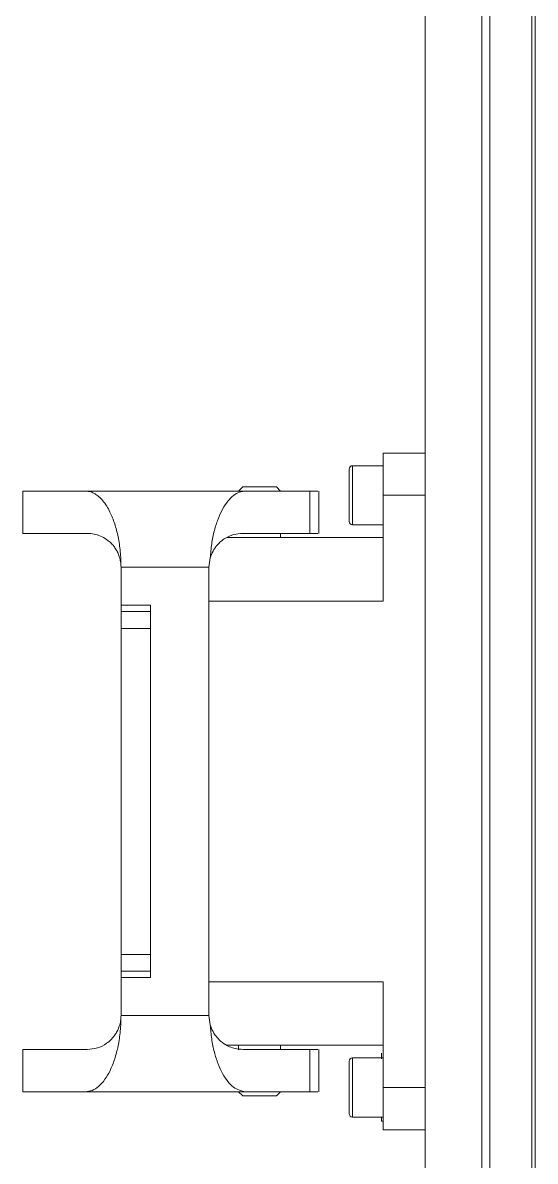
# Model space of a CAD drawing. Extents: x 4137 to 28680, y 2446 to 6814.
# Drawn here: x 15208.9 to 15285.3, y 3100.9 to 3270.5 of the extents above; entities that cross this region are included whole.
import ezdxf

# ---------------------------------------------------------------- set-up
doc = ezdxf.new("R2010")
doc.units = 0
doc.header["$LTSCALE"] = 0.5
doc.layers.get('0').update_dxf_attribs({"linetype": 'CONTINUOUS'})

msp = doc.modelspace()

# ---------------------------------------------------------------- linework, layer by layer
at = {"color": 7, "linetype": 'Continuous', "lineweight": 15}
for p, q in [((15268.89, 3409.29), (15268.89, 3031.29)), ((15268.89, 3409.29), (15268.89, 3031.29)), ((15277.33, 3039.73), (15277.33, 3400.86)), ((15277.33, 3039.73), (15277.33, 3400.86)), ((15278.49, 3040.89), (15278.49, 3399.7)), ((15278.49, 3040.89), (15278.49, 3399.7)), ((15284.78, 3393.41), (15284.78, 3047.18)), ((15284.78, 3393.41), (15284.78, 3047.18)), ((15285.27, 3047.67), (15285.27, 3392.91)), ((15285.27, 3047.67), (15285.27, 3392.91)), ((15268.89, 3206.43), (15262.59, 3206.43)), ((15262.59, 3206.43), (15262.59, 3200.13)), ((15268.89, 3206.43), (15262.59, 3206.43)), ((15262.59, 3206.43), (15262.59, 3200.13)), ((15257.55, 3200.13), (15257.55, 3204.04)), ((15257.55, 3200.13), (15257.55, 3204.04)), ((15262.59, 3204.54), (15258.05, 3204.54)), ((15262.59, 3204.54), (15258.05, 3204.54)), ((15208.91, 3194.46), (15208.91, 3200.76)), ((15218.27, 3200.76), (15208.91, 3200.76)), ((15208.91, 3194.46), (15208.91, 3200.76)), ((15218.27, 3200.76), (15208.91, 3200.76)), ((15218.27, 3200.76), (15242.1, 3200.76)), ((15218.27, 3200.76), (15242.1, 3200.76)), ((15241.68, 3201.4), (15241.04, 3200.76)), ((15241.68, 3201.4), (15241.04, 3200.76)), ((15251.67, 3200.76), (15242.1, 3200.76)), ((15251.67, 3200.76), (15242.1, 3200.76)), ((15247.34, 3200.76), (15246.71, 3201.39)), ((15247.34, 3200.76), (15246.71, 3201.39)), ((15251.67, 3194.46), (15251.67, 3200.76)), ((15251.67, 3194.46), (15251.67, 3200.76)), ((15253.01, 3194.46), (15253.01, 3200.77)), ((15253.01, 3194.46), (15253.01, 3200.77)), ((15257.55, 3196.23), (15257.55, 3200.13)), ((15257.55, 3196.23), (15257.55, 3200.13)), ((15262.59, 3200.13), (15262.59, 3184.38)), ((15268.89, 3200.13), (15262.59, 3200.13)), ((15262.59, 3200.13), (15262.59, 3184.38)), ((15268.89, 3200.13), (15262.59, 3200.13)), ((15258.05, 3195.72), (15262.59, 3195.72)), ((15258.05, 3195.72), (15262.59, 3195.72)), ((15218.52, 3194.46), (15208.91, 3194.46)), ((15218.52, 3194.46), (15208.91, 3194.46)), ((15262.59, 3193.83), (15239.31, 3193.83)), ((15262.59, 3193.83), (15239.31, 3193.83)), ((15251.67, 3194.46), (15241.7, 3194.46)), ((15251.67, 3194.46), (15241.7, 3194.46)), ((15247.34, 3194.46), (15247.34, 3193.83)), ((15247.34, 3194.46), (15247.34, 3193.83)), ((15236.85, 3190.8), (15236.66, 3189.42)), ((15236.85, 3190.8), (15236.66, 3189.42)), ((15236.66, 3189.42), (15223.56, 3189.42)), ((15223.56, 3183.75), (15223.56, 3189.42)), ((15236.66, 3189.42), (15223.56, 3189.42)), ((15223.56, 3183.75), (15223.56, 3189.42)), ((15236.66, 3189.42), (15236.66, 3122.64)), ((15236.66, 3189.42), (15236.66, 3122.64)), ((15223.56, 3183.75), (15227.97, 3183.75)), ((15223.56, 3182.82), (15223.56, 3183.75)), ((15223.56, 3183.75), (15227.97, 3183.75)), ((15223.56, 3182.82), (15223.56, 3183.75)), ((15223.56, 3182.82), (15227.97, 3182.82)), ((15223.56, 3182.82), (15227.97, 3182.82)), ((15227.97, 3182.82), (15227.97, 3183.75)), ((15227.97, 3182.82), (15227.97, 3183.75)), ((15223.56, 3180.3), (15227.97, 3180.3)), ((15223.56, 3131.76), (15223.56, 3180.3)), ((15223.56, 3180.3), (15227.97, 3180.3)), ((15223.56, 3131.76), (15223.56, 3180.3)), ((15227.97, 3131.76), (15227.97, 3180.3)), ((15227.97, 3131.76), (15227.97, 3180.3)), ((15223.56, 3131.76), (15227.97, 3131.76)), ((15223.56, 3131.76), (15227.97, 3131.76)), ((15223.56, 3129.25), (15227.97, 3129.25)), ((15223.56, 3128.31), (15223.56, 3129.25)), ((15223.56, 3129.25), (15227.97, 3129.25)), ((15223.56, 3128.31), (15223.56, 3129.25)), ((15227.97, 3128.31), (15227.97, 3129.25)), ((15227.97, 3128.31), (15227.97, 3129.25)), ((15227.97, 3128.31), (15223.56, 3128.31)), ((15223.56, 3122.64), (15223.56, 3128.31)), ((15227.97, 3128.31), (15223.56, 3128.31)), ((15223.56, 3122.64), (15223.56, 3128.31)), ((15262.59, 3111.93), (15262.59, 3127.68)), ((15262.59, 3111.93), (15262.59, 3127.68)), ((15236.66, 3122.64), (15223.56, 3122.64)), ((15236.66, 3122.64), (15223.56, 3122.64)), ((15236.85, 3121.26), (15236.66, 3122.64)), ((15236.85, 3121.26), (15236.66, 3122.64)), ((15208.91, 3117.6), (15218.52, 3117.6)), ((15208.91, 3117.6), (15208.91, 3111.3)), ((15208.91, 3117.6), (15218.52, 3117.6)), ((15208.91, 3117.6), (15208.91, 3111.3)), ((15239.29, 3118.23), (15262.59, 3118.23)), ((15239.29, 3118.23), (15262.59, 3118.23)), ((15241.04, 3118.23), (15241.04, 3117.54)), ((15241.04, 3118.23), (15241.04, 3117.54)), ((15241.7, 3117.6), (15251.67, 3117.6)), ((15241.7, 3117.6), (15251.67, 3117.6)), ((15247.34, 3117.6), (15247.34, 3118.23)), ((15247.34, 3117.6), (15247.34, 3118.23)), ((15251.67, 3117.6), (15251.67, 3111.3)), ((15251.67, 3117.6), (15251.67, 3111.3)), ((15253.01, 3111.3), (15253.01, 3117.61)), ((15253.01, 3111.3), (15253.01, 3117.61)), ((15257.55, 3111.93), (15257.55, 3115.84)), ((15257.55, 3111.93), (15257.55, 3115.84)), ((15262.59, 3116.34), (15258.05, 3116.34)), ((15262.59, 3116.34), (15258.05, 3116.34)), ((15262.34, 3116.5), (15262.34, 3116.34)), ((15262.34, 3116.5), (15262.34, 3116.34)), ((15257.55, 3108.03), (15257.55, 3111.93)), ((15257.55, 3108.03), (15257.55, 3111.93)), ((15268.89, 3111.93), (15262.59, 3111.93)), ((15262.59, 3105.63), (15262.59, 3111.93)), ((15268.89, 3111.93), (15262.59, 3111.93)), ((15262.59, 3105.63), (15262.59, 3111.93)), ((15208.91, 3111.3), (15218.27, 3111.3)), ((15208.91, 3111.3), (15218.27, 3111.3)), ((15242.1, 3111.3), (15218.27, 3111.3)), ((15242.1, 3111.3), (15218.27, 3111.3)), ((15241.04, 3111.3), (15241.68, 3110.67)), ((15241.04, 3111.3), (15241.68, 3110.67)), ((15242.1, 3111.3), (15251.67, 3111.3)), ((15242.1, 3111.3), (15251.67, 3111.3)), ((15247.34, 3111.3), (15246.71, 3110.67)), ((15247.34, 3111.3), (15246.71, 3110.67)), ((15258.05, 3107.52), (15262.59, 3107.52)), ((15258.05, 3107.52), (15262.59, 3107.52)), ((15262.34, 3107.52), (15262.34, 3106.89)), ((15262.34, 3107.52), (15262.34, 3106.89)), ((15262.34, 3106.89), (15262.59, 3106.89)), ((15262.34, 3106.89), (15262.59, 3106.89)), ((15268.89, 3105.63), (15262.59, 3105.63)), ((15268.89, 3105.63), (15262.59, 3105.63))]:
    msp.add_line(p, q, dxfattribs=at)
at = {"color": 8, "linetype": 'Continuous', "lineweight": 15}
for p, q in [((15258.05, 3204.54), (15258.05, 3200.13)), ((15258.05, 3204.54), (15258.05, 3200.13)), ((15258.05, 3200.13), (15258.05, 3195.72)), ((15258.05, 3200.13), (15258.05, 3195.72)), ((15262.59, 3184.38), (15236.66, 3184.38)), ((15262.59, 3184.38), (15236.66, 3184.38)), ((15236.66, 3127.68), (15262.59, 3127.68)), ((15236.66, 3127.68), (15262.59, 3127.68)), ((15258.05, 3116.34), (15258.05, 3111.93)), ((15258.05, 3116.34), (15258.05, 3111.93)), ((15258.05, 3111.93), (15258.05, 3107.52)), ((15258.05, 3111.93), (15258.05, 3107.52))]:
    msp.add_line(p, q, dxfattribs=at)
at = {"color": 7, "linetype": 'Continuous', "lineweight": 15}
for centre, start, end in [((15258.05, 3204.04), 90, 180), ((15258.05, 3204.04), 90, 180), ((15258.05, 3196.23), 180, 270), ((15258.05, 3196.23), 180, 270), ((15258.05, 3115.84), 90, 180), ((15258.05, 3115.84), 90, 180), ((15258.05, 3108.03), 180, 270), ((15258.05, 3108.03), 180, 270)]:
    msp.add_arc(centre, 0.504, start, end, dxfattribs=at)
for points, knots in [([(15223.56, 3189.42), (15223.53, 3190.2), (15223.49, 3191.76), (15223.15, 3193.96), (15222.72, 3195.62), (15222.29, 3196.81), (15221.89, 3197.71), (15221.42, 3198.57), (15220.85, 3199.36), (15220.26, 3199.96), (15219.65, 3200.39), (15219, 3200.7), (15218.53, 3200.74), (15218.27, 3200.76)], [0, 0, 0, 0, 0.123485, 0.2497094, 0.3705494, 0.4348736, 0.4998427, 0.5779277, 0.6613773, 0.7498939, 0.8190889, 0.9025817, 1, 1, 1, 1]), ([(15223.56, 3189.42), (15223.53, 3190.2), (15223.49, 3191.76), (15223.15, 3193.96), (15222.72, 3195.62), (15222.29, 3196.81), (15221.89, 3197.71), (15221.42, 3198.57), (15220.85, 3199.36), (15220.26, 3199.96), (15219.65, 3200.39), (15219, 3200.7), (15218.53, 3200.74), (15218.27, 3200.76)], [0, 0, 0, 0, 0.123485, 0.2497094, 0.3705494, 0.4348736, 0.4998427, 0.5779277, 0.6613773, 0.7498939, 0.8190889, 0.9025817, 1, 1, 1, 1]), ([(15242.1, 3200.76), (15241.8, 3200.73), (15241.18, 3200.67), (15240.29, 3200.13), (15239.44, 3199.3), (15238.66, 3198.12), (15237.99, 3196.65), (15237.44, 3194.89), (15237.03, 3192.94), (15236.91, 3191.51), (15236.85, 3190.8)], [0, 0, 0, 0, 0.125339, 0.249985, 0.375869, 0.499958, 0.626027, 0.74986, 0.87568, 1, 1, 1, 1]), ([(15242.1, 3200.76), (15241.8, 3200.73), (15241.18, 3200.67), (15240.29, 3200.13), (15239.44, 3199.3), (15238.66, 3198.12), (15237.99, 3196.65), (15237.44, 3194.89), (15237.03, 3192.94), (15236.91, 3191.51), (15236.85, 3190.8)], [0, 0, 0, 0, 0.125339, 0.249985, 0.375869, 0.499958, 0.626027, 0.74986, 0.87568, 1, 1, 1, 1]), ([(15246.71, 3201.39), (15246.68, 3201.39), (15246.6, 3201.39), (15246.02, 3201.39), (15245.19, 3201.39), (15244.19, 3201.39), (15243.2, 3201.39), (15242.37, 3201.39), (15241.79, 3201.39), (15241.71, 3201.39), (15241.67, 3201.39)], [0, 0, 0, 0, 0.125, 0.25, 0.374999, 0.5, 0.625, 0.75, 0.875, 1, 1, 1, 1]), ([(15246.71, 3201.39), (15246.68, 3201.39), (15246.6, 3201.39), (15246.02, 3201.39), (15245.19, 3201.39), (15244.19, 3201.39), (15243.2, 3201.39), (15242.37, 3201.39), (15241.79, 3201.39), (15241.71, 3201.39), (15241.67, 3201.39)], [0, 0, 0, 0, 0.125, 0.25, 0.374999, 0.5, 0.625, 0.75, 0.875, 1, 1, 1, 1]), ([(15252.85, 3200.76), (15252.89, 3200.76), (15253.03, 3200.76), (15252.24, 3200.76), (15251.67, 3200.76)], [0, 0, 0, 0, 0.296633, 1, 1, 1, 1]), ([(15252.85, 3200.76), (15252.89, 3200.76), (15253.03, 3200.76), (15252.24, 3200.76), (15251.67, 3200.76)], [0, 0, 0, 0, 0.296633, 1, 1, 1, 1]), ([(15218.52, 3194.46), (15218.86, 3194.44), (15219.53, 3194.41), (15220.5, 3194.1), (15221.29, 3193.66), (15221.9, 3193.18), (15222.35, 3192.72), (15222.74, 3192.2), (15223.05, 3191.65), (15223.31, 3191), (15223.51, 3190.27), (15223.54, 3189.69), (15223.56, 3189.42)], [0, 0, 0, 0, 0.17529, 0.341504, 0.50016, 0.591087, 0.674174, 0.750201, 0.816448, 0.875182, 0.941928, 1, 1, 1, 1]), ([(15218.52, 3194.46), (15218.86, 3194.44), (15219.53, 3194.41), (15220.5, 3194.1), (15221.29, 3193.66), (15221.9, 3193.18), (15222.35, 3192.72), (15222.74, 3192.2), (15223.05, 3191.65), (15223.31, 3191), (15223.51, 3190.27), (15223.54, 3189.69), (15223.56, 3189.42)], [0, 0, 0, 0, 0.17529, 0.341504, 0.50016, 0.591087, 0.674174, 0.750201, 0.816448, 0.875182, 0.941928, 1, 1, 1, 1]), ([(15236.85, 3190.8), (15236.98, 3191.16), (15237.19, 3191.72), (15237.55, 3192.29), (15237.94, 3192.81), (15238.46, 3193.32), (15239.29, 3193.89), (15240.38, 3194.37), (15241.25, 3194.43), (15241.7, 3194.46)], [0, 0, 0, 0, 0.113169, 0.178166, 0.2498462, 0.3686049, 0.499907, 0.7424298, 1, 1, 1, 1]), ([(15236.85, 3190.8), (15236.98, 3191.16), (15237.19, 3191.72), (15237.55, 3192.29), (15237.94, 3192.81), (15238.46, 3193.32), (15239.29, 3193.89), (15240.38, 3194.37), (15241.25, 3194.43), (15241.7, 3194.46)], [0, 0, 0, 0, 0.113169, 0.178166, 0.2498462, 0.3686049, 0.499907, 0.7424298, 1, 1, 1, 1]), ([(15252.85, 3194.46), (15252.89, 3194.46), (15253.03, 3194.46), (15252.24, 3194.46), (15251.67, 3194.46)], [0, 0, 0, 0, 0.296633, 1, 1, 1, 1]), ([(15252.85, 3194.46), (15252.89, 3194.46), (15253.03, 3194.46), (15252.24, 3194.46), (15251.67, 3194.46)], [0, 0, 0, 0, 0.296633, 1, 1, 1, 1]), ([(15223.56, 3180.3), (15223.56, 3180.62), (15223.56, 3181.25), (15223.56, 3182.06), (15223.56, 3182.65), (15223.56, 3182.76), (15223.56, 3182.82)], [0, 0, 0, 0, 0.25, 0.500001, 0.75, 1, 1, 1, 1]), ([(15223.56, 3180.3), (15223.56, 3180.62), (15223.56, 3181.25), (15223.56, 3182.06), (15223.56, 3182.65), (15223.56, 3182.76), (15223.56, 3182.82)], [0, 0, 0, 0, 0.25, 0.500001, 0.75, 1, 1, 1, 1]), ([(15227.97, 3180.3), (15227.97, 3180.62), (15227.97, 3181.25), (15227.97, 3182.06), (15227.97, 3182.65), (15227.97, 3182.76), (15227.97, 3182.82)], [0, 0, 0, 0, 0.25, 0.500001, 0.75, 1, 1, 1, 1]), ([(15227.97, 3180.3), (15227.97, 3180.62), (15227.97, 3181.25), (15227.97, 3182.06), (15227.97, 3182.65), (15227.97, 3182.76), (15227.97, 3182.82)], [0, 0, 0, 0, 0.25, 0.500001, 0.75, 1, 1, 1, 1]), ([(15223.56, 3129.25), (15223.56, 3129.31), (15223.56, 3129.42), (15223.56, 3130.01), (15223.56, 3130.82), (15223.56, 3131.45), (15223.56, 3131.76)], [0, 0, 0, 0, 0.25, 0.499999, 0.75, 1, 1, 1, 1]), ([(15223.56, 3129.25), (15223.56, 3129.31), (15223.56, 3129.42), (15223.56, 3130.01), (15223.56, 3130.82), (15223.56, 3131.45), (15223.56, 3131.76)], [0, 0, 0, 0, 0.25, 0.499999, 0.75, 1, 1, 1, 1]), ([(15227.97, 3129.25), (15227.97, 3129.31), (15227.97, 3129.42), (15227.97, 3130.01), (15227.97, 3130.82), (15227.97, 3131.45), (15227.97, 3131.76)], [0, 0, 0, 0, 0.25, 0.499999, 0.75, 1, 1, 1, 1]), ([(15227.97, 3129.25), (15227.97, 3129.31), (15227.97, 3129.42), (15227.97, 3130.01), (15227.97, 3130.82), (15227.97, 3131.45), (15227.97, 3131.76)], [0, 0, 0, 0, 0.25, 0.499999, 0.75, 1, 1, 1, 1]), ([(15218.27, 3111.3), (15218.6, 3111.34), (15219.26, 3111.42), (15220.24, 3112.05), (15221.14, 3113.04), (15221.96, 3114.42), (15222.63, 3116.1), (15223.15, 3118.11), (15223.49, 3120.31), (15223.53, 3121.87), (15223.56, 3122.64)], [0, 0, 0, 0, 0.125442, 0.250088, 0.382533, 0.500071, 0.629263, 0.750161, 0.876453, 1, 1, 1, 1]), ([(15218.27, 3111.3), (15218.6, 3111.34), (15219.26, 3111.42), (15220.24, 3112.05), (15221.14, 3113.04), (15221.96, 3114.42), (15222.63, 3116.1), (15223.15, 3118.11), (15223.49, 3120.31), (15223.53, 3121.87), (15223.56, 3122.64)], [0, 0, 0, 0, 0.125442, 0.250088, 0.382533, 0.500071, 0.629263, 0.750161, 0.876453, 1, 1, 1, 1]), ([(15223.56, 3122.64), (15223.54, 3122.37), (15223.52, 3121.96), (15223.41, 3121.44), (15223.27, 3120.96), (15223.05, 3120.42), (15222.67, 3119.75), (15222.12, 3119.07), (15221.22, 3118.33), (15220, 3117.72), (15219.02, 3117.64), (15218.52, 3117.6)], [0, 0, 0, 0, 0.05805, 0.090046, 0.125012, 0.183595, 0.250017, 0.366367, 0.49998, 0.740569, 1, 1, 1, 1]), ([(15223.56, 3122.64), (15223.54, 3122.37), (15223.52, 3121.96), (15223.41, 3121.44), (15223.27, 3120.96), (15223.05, 3120.42), (15222.67, 3119.75), (15222.12, 3119.07), (15221.22, 3118.33), (15220, 3117.72), (15219.02, 3117.64), (15218.52, 3117.6)], [0, 0, 0, 0, 0.05805, 0.090046, 0.125012, 0.183595, 0.250017, 0.366367, 0.49998, 0.740569, 1, 1, 1, 1]), ([(15236.85, 3121.26), (15236.91, 3120.55), (15237.03, 3119.13), (15237.44, 3117.17), (15237.99, 3115.42), (15238.66, 3113.95), (15239.44, 3112.78), (15240.57, 3111.62), (15241.49, 3111.43), (15242.1, 3111.3)], [0, 0, 0, 0, 0.1244, 0.250328, 0.374221, 0.500433, 0.624584, 0.750609, 1, 1, 1, 1]), ([(15241.7, 3117.6), (15241.4, 3117.62), (15240.8, 3117.65), (15239.94, 3117.89), (15239.22, 3118.23), (15238.66, 3118.61), (15238.25, 3118.95), (15237.78, 3119.45), (15237.27, 3120.13), (15236.98, 3120.91), (15236.85, 3121.26)], [0, 0, 0, 0, 0.1736605, 0.3400251, 0.5002328, 0.5893522, 0.6725778, 0.7503304, 0.8868633, 1, 1, 1, 1]), ([(15236.85, 3121.26), (15236.91, 3120.55), (15237.03, 3119.13), (15237.44, 3117.17), (15237.99, 3115.42), (15238.66, 3113.95), (15239.44, 3112.78), (15240.57, 3111.62), (15241.49, 3111.43), (15242.1, 3111.3)], [0, 0, 0, 0, 0.1244, 0.250328, 0.374221, 0.500433, 0.624584, 0.750609, 1, 1, 1, 1]), ([(15241.7, 3117.6), (15241.4, 3117.62), (15240.8, 3117.65), (15239.94, 3117.89), (15239.22, 3118.23), (15238.66, 3118.61), (15238.25, 3118.95), (15237.78, 3119.45), (15237.27, 3120.13), (15236.98, 3120.91), (15236.85, 3121.26)], [0, 0, 0, 0, 0.1736605, 0.3400251, 0.5002328, 0.5893522, 0.6725778, 0.7503304, 0.8868633, 1, 1, 1, 1]), ([(15251.67, 3117.6), (15252.24, 3117.6), (15253.03, 3117.6), (15252.89, 3117.6), (15252.85, 3117.6)], [0, 0, 0, 0, 0.703367, 1, 1, 1, 1]), ([(15251.67, 3117.6), (15252.24, 3117.6), (15253.03, 3117.6), (15252.89, 3117.6), (15252.85, 3117.6)], [0, 0, 0, 0, 0.703367, 1, 1, 1, 1]), ([(15262.34, 3117.05), (15262.34, 3117.04), (15262.34, 3117.02), (15262.34, 3116.9), (15262.34, 3116.73), (15262.34, 3116.59), (15262.34, 3116.52)], [0, 0, 0, 0, 0.250001, 0.500003, 0.750003, 1, 1, 1, 1]), ([(15262.34, 3117.05), (15262.34, 3117.04), (15262.34, 3117.02), (15262.34, 3116.9), (15262.34, 3116.73), (15262.34, 3116.59), (15262.34, 3116.52)], [0, 0, 0, 0, 0.250001, 0.500003, 0.750003, 1, 1, 1, 1]), ([(15262.34, 3116.86), (15262.34, 3116.86), (15262.34, 3116.85), (15262.34, 3116.82), (15262.34, 3116.76), (15262.34, 3116.7), (15262.34, 3116.63), (15262.34, 3116.57), (15262.34, 3116.52), (15262.34, 3116.51), (15262.34, 3116.5)], [0, 0, 0, 0, 0.125, 0.249997, 0.374998, 0.500003, 0.624998, 0.749997, 0.874997, 1, 1, 1, 1]), ([(15262.34, 3116.86), (15262.34, 3116.86), (15262.34, 3116.85), (15262.34, 3116.82), (15262.34, 3116.76), (15262.34, 3116.7), (15262.34, 3116.63), (15262.34, 3116.57), (15262.34, 3116.52), (15262.34, 3116.51), (15262.34, 3116.5)], [0, 0, 0, 0, 0.125, 0.249997, 0.374998, 0.500003, 0.624998, 0.749997, 0.874997, 1, 1, 1, 1]), ([(15262.34, 3116.52), (15262.34, 3116.45), (15262.34, 3116.33), (15262.34, 3116.24), (15262.34, 3116.2)], [0, 0, 0, 0, 0.60416, 1, 1, 1, 1]), ([(15262.34, 3116.52), (15262.34, 3116.45), (15262.34, 3116.33), (15262.34, 3116.24), (15262.34, 3116.2)], [0, 0, 0, 0, 0.60416, 1, 1, 1, 1]), ([(15241.67, 3110.67), (15241.71, 3110.67), (15241.79, 3110.67), (15242.37, 3110.67), (15243.2, 3110.67), (15244.19, 3110.67), (15245.19, 3110.67), (15246.02, 3110.67), (15246.6, 3110.67), (15246.68, 3110.67), (15246.71, 3110.67)], [0, 0, 0, 0, 0.125, 0.25, 0.375, 0.5, 0.625001, 0.75, 0.875, 1, 1, 1, 1]), ([(15241.67, 3110.67), (15241.71, 3110.67), (15241.79, 3110.67), (15242.37, 3110.67), (15243.2, 3110.67), (15244.19, 3110.67), (15245.19, 3110.67), (15246.02, 3110.67), (15246.6, 3110.67), (15246.68, 3110.67), (15246.71, 3110.67)], [0, 0, 0, 0, 0.125, 0.25, 0.375, 0.5, 0.625001, 0.75, 0.875, 1, 1, 1, 1]), ([(15251.67, 3111.3), (15252.24, 3111.3), (15253.03, 3111.3), (15252.89, 3111.3), (15252.85, 3111.3)], [0, 0, 0, 0, 0.703367, 1, 1, 1, 1]), ([(15251.67, 3111.3), (15252.24, 3111.3), (15253.03, 3111.3), (15252.89, 3111.3), (15252.85, 3111.3)], [0, 0, 0, 0, 0.703367, 1, 1, 1, 1])]:
    msp.add_open_spline(points, degree=3, knots=knots, dxfattribs=at)

doc.saveas('drawing.dxf')
